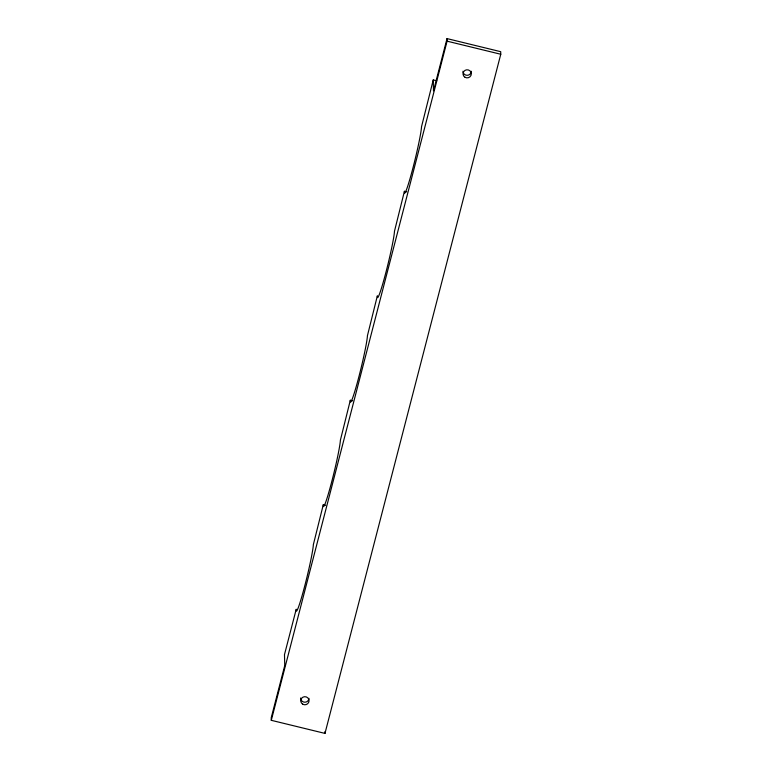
<?xml version="1.0" encoding="UTF-8"?>
<svg xmlns="http://www.w3.org/2000/svg" width="772" height="772" viewBox="0 0 772 772"><rect width="100%" height="100%" fill="white"/><g stroke="black" fill="none" stroke-linecap="round" stroke-linejoin="round"><path stroke-width="1.16" d="M325.61 505.332L323.275 504.763L313.355 544.636A35.155 2.181 -76.3 0 1 305.287 583.844A35.155 2.181 -76.3 0 1 296.351 610.951L296.226 609.243L284.482 654.608L284.752 665.512L271.233 717.748L271.29 720.315L324.973 733.4L500.767 54.252L500.71 51.685L447.027 38.6L433.497 90.845L433.237 79.941L436.74 80.79M352.65 400.842L350.314 400.272L340.394 440.156A35.155 2.181 -76.3 0 1 332.336 479.364A35.155 2.181 -76.3 0 1 323.391 506.461L323.275 504.763M406.738 191.871L404.412 191.311L394.492 231.185A35.155 2.181 -76.3 0 1 386.425 270.393A35.155 2.181 -76.3 0 1 377.489 297.49L377.363 295.792L367.443 335.666A35.155 2.181 -76.3 0 1 359.376 374.874A35.155 2.181 -76.3 0 1 350.44 401.98L350.314 400.272M433.237 79.941L421.531 126.695A35.155 2.181 -76.3 0 1 413.474 165.912A35.155 2.181 -76.3 0 1 404.528 193.01L404.412 191.311M271.29 720.315L447.084 41.167L447.027 38.6M447.084 41.167L500.767 54.252M324.935 731.692L324.973 733.4M471.258 71.285A4.149 4.043 -1.4 0 1 467.079 75.299A4.149 4.043 -1.4 0 1 462.949 71.246M308.983 698.37A4.149 4.043 -1.4 0 1 304.631 702.202A4.149 4.043 -1.4 0 1 300.684 697.975M465.072 77.316A4.149 4.043 -1.4 0 0 471.316 73.851A4.149 4.043 -1.4 0 0 465.111 70.32A4.149 4.043 -1.4 0 0 465.072 77.316M302.643 704.132A4.149 4.043 -1.4 0 0 309.041 700.928A4.149 4.043 -1.4 0 0 303 697.145A4.149 4.043 -1.4 0 0 302.643 704.132"/></g></svg>
